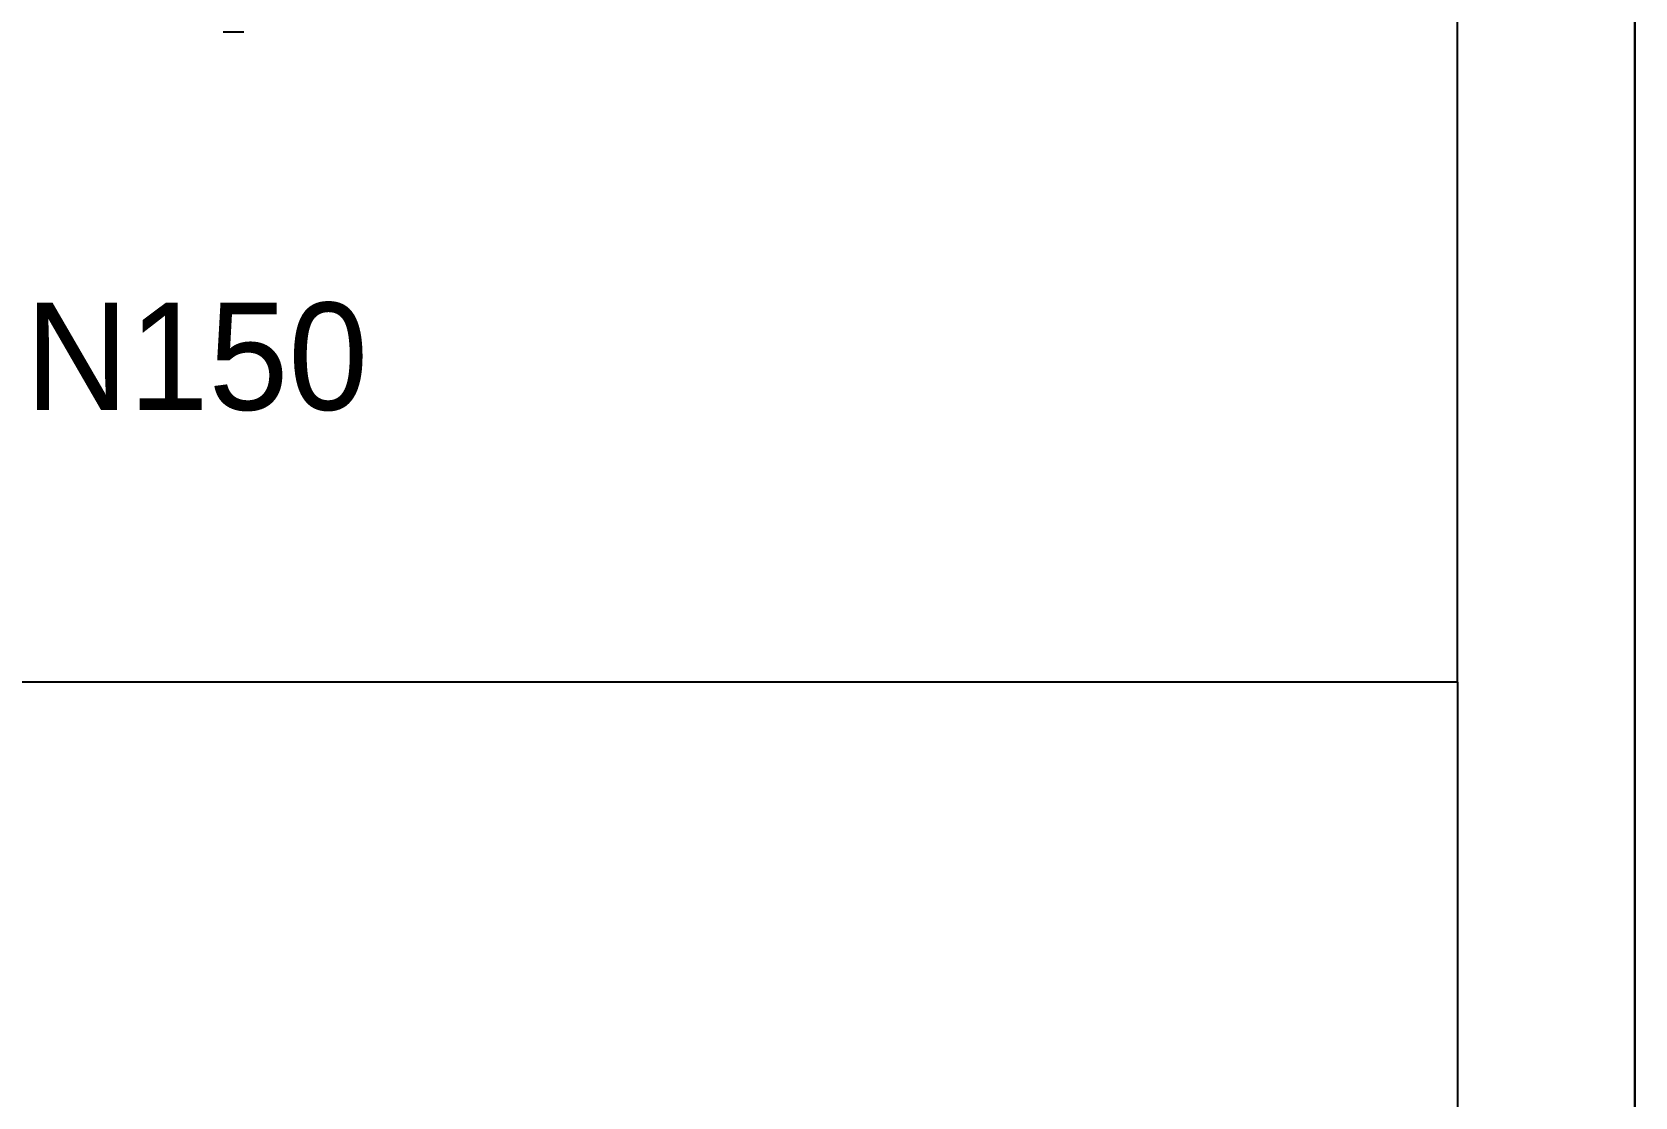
# Model space of a CAD drawing. Extents: x 27938 to 1507990, y 110129 to 923079.
# Drawn here: x 670590 to 679555, y 369959 to 375912 of the extents above; entities that cross this region are included whole.
import ezdxf

# ---------------------------------------------------------------- set-up
doc = ezdxf.new("R2010")
doc.units = 0
doc.header["$LTSCALE"] = 1000
doc.header["$MEASUREMENT"] = 0
doc.layers.add('A-文字', color=3, linetype='Continuous', lineweight=30)
doc.layers.add('BZ', color=2, linetype='Continuous')
doc.styles.add('中西文等高字体', font='HZTXT_E.shx', dxfattribs={"width": 0.7, "height": 4, "bigfont": 'hztxt.shx'})

msp = doc.modelspace()

# ---------------------------------------------------------------- linework, layer by layer
at = {"linetype": 'Continuous'}
msp.add_line((671774.9, 375912.1), (671658.8, 375912.1), dxfattribs=at)
at = {"color": 7}
for p, q in [((678564.6, 372277.4), (655829.6, 372277.4)), ((678564.6, 353268), (678564.6, 372277.4)), ((678564.6, 353268), (678564.6, 372277.4))]:
    msp.add_line(p, q, dxfattribs=at)
msp.add_lwpolyline([(659563.3, 387132.7), (678564, 387132.7), (678559.7, 372277.4), (659563.3, 372277.4)], close=True)
at = {"layer": 'A-文字'}
msp.add_lwpolyline([(608950.6, 391257), (679554.7, 391257), (679554.7, 333855.3), (608950.6, 333855.3)], close=True, dxfattribs=at)

# ---------------------------------------------------------------- texts
at = {"layer": 'BZ', "color": 7, "style": '中西文等高字体'}
msp.add_text('管径从DN65到DN150', height=600, dxfattribs=at).set_placement((665521, 373799.6))

doc.saveas('drawing.dxf')
